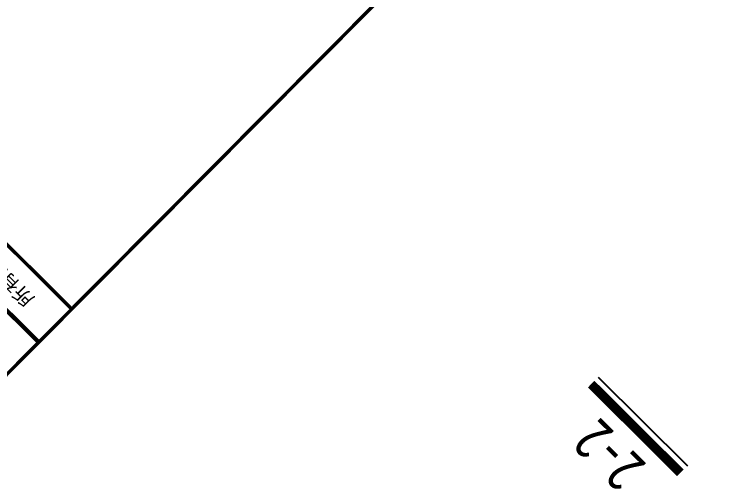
# Model space of a CAD drawing. Extents: x 517450926 to 520131079, y 3499134486 to 3500888201.
# Drawn here: x 518811903 to 518827437, y 3500024198 to 3500034177 of the extents above; entities that cross this region are included whole.
import ezdxf
from ezdxf.enums import TextEntityAlignment as Align

# ---------------------------------------------------------------- set-up
doc = ezdxf.new("R2010")
doc.units = 0
doc.header["$LTSCALE"] = 1000
doc.header["$MEASUREMENT"] = 0
doc.layers.get('0').update_dxf_attribs({"linetype": 'CONTINUOUS'})
for name, color, linetype in [('C-SHET-LOGO', 7, 'CONTINUOUS'), ('C-SHET-SHET', 144, 'CONTINUOUS'), ('PUB_TITLE', 4, 'CONTINUOUS'), ('S_DETL_TOPC', 51, 'CONTINUOUS')]:
    doc.layers.add(name, color=color, linetype=linetype)
doc.layers.add('内框', color=8, linetype='CONTINUOUS', plot=False)
doc.styles.get("Standard").update_dxf_attribs({"font": 'Tssdeng.shx', "bigfont": 'Tssdchn.shx'})
doc.styles.add('TH-STYLE2', font='', dxfattribs={"width": 0.8})
doc.styles.add('TH-STYLEP5', font='')
doc.styles.add('黑体', font='simhei.ttf')
doc.styles.get('TH-STYLE2').set_extended_font_data('STXihei')
doc.styles.get('TH-STYLEP5').set_extended_font_data('STXihei')

# ---------------------------------------------------------------- blocks, each defined once
blk = doc.blocks.new('THAPE_A1L2_inner')
at = {"layer": '内框', "const_width": 0.5}
blk.add_lwpolyline([(1171, 584), (1171, 10)], dxfattribs=at)
at = {"layer": '内框', "style": '黑体', "width": 0.8}
blk.add_attdef('内框名称', (58.89, 599.29), '', height=8, dxfattribs=at)
blk = doc.blocks.new('LOGO2020')
at = {"const_width": 0.5}
blk.add_lwpolyline([(80, 0), (0, 0), (0, 44), (80, 44)], close=True, dxfattribs=at)
at = {"lineweight": 9}
for points in [[(79.93, 0), (0, 0), (0, 44), (79.93, 44), (79.93, 0)], [(0, 6.52), (79.93, 6.52)]]:
    blk.add_lwpolyline(points, dxfattribs=at)
at = {"const_width": 0.5}
blk.add_lwpolyline([(0, 6.77), (80, 6.77)], dxfattribs=at)
at = {"insert": (4.83, 4.64), "char_height": 2.0231, "width": 75.8521, "attachment_point": 1, "style": 'TH-STYLEP5'}
blk.add_mtext('{\\fSTXihei|b0|i0|c134|p2;所有施工图蓝图须加盖本公司施工图用图章后为有效施工图}', dxfattribs=at)
blk = doc.blocks.new('SH_THAPE_A1L2')
at = {"const_width": 0.5}
blk.add_lwpolyline([(1171, 584), (1171, 10)], dxfattribs=at)
at = {"layer": 'C-SHET-LOGO', "xscale": 1.000832973929552, "yscale": 1.000832973929552, "zscale": 1.000832973929552}
blk.add_blockref('LOGO2020', (1171, 248.96), dxfattribs=at)
blk.add_attdef('作废标记', text='', height=400).set_placement((658, 330.5), align=Align.MIDDLE_CENTER)

msp = doc.modelspace()

# ---------------------------------------------------------------- linework, layer by layer
at = {"layer": 'S_DETL_TOPC'}
msp.add_line((518824461.1689, 3500026380.1429), (518826379.0133, 3500024472.7997), dxfattribs=at)
at = {"layer": 'S_DETL_TOPC', "const_width": 200}
msp.add_lwpolyline([(518826227.8277, 3500024320.7817), (518824309.9833, 3500026228.1249)], dxfattribs=at)

# ---------------------------------------------------------------- block references
at = {"layer": 'C-SHET-SHET', "xscale": 150, "yscale": 150, "zscale": 150, "rotation": 135.1572922948761}
msp.add_blockref('SH_THAPE_A1L2', (518964013.4643, 3499930459.5851), dxfattribs=at)
at = {"layer": '内框', "xscale": 149.9999999999999, "yscale": 149.9999999999999, "zscale": 149.9999999999999, "rotation": 135.1572922948763}
msp.add_blockref('THAPE_A1L2_inner', (518964013.4644, 3499930459.5851), dxfattribs=at)

# ---------------------------------------------------------------- texts
at = {"layer": 'PUB_TITLE', "color": 7, "style": 'TH-STYLE2', "width": 0.8}
msp.add_text('2-2', height=900, rotation=135.15728013, dxfattribs=at).set_placement((518825712.5875, 3500024689.5395), align=Align.BOTTOM_LEFT)

doc.saveas('drawing.dxf')
